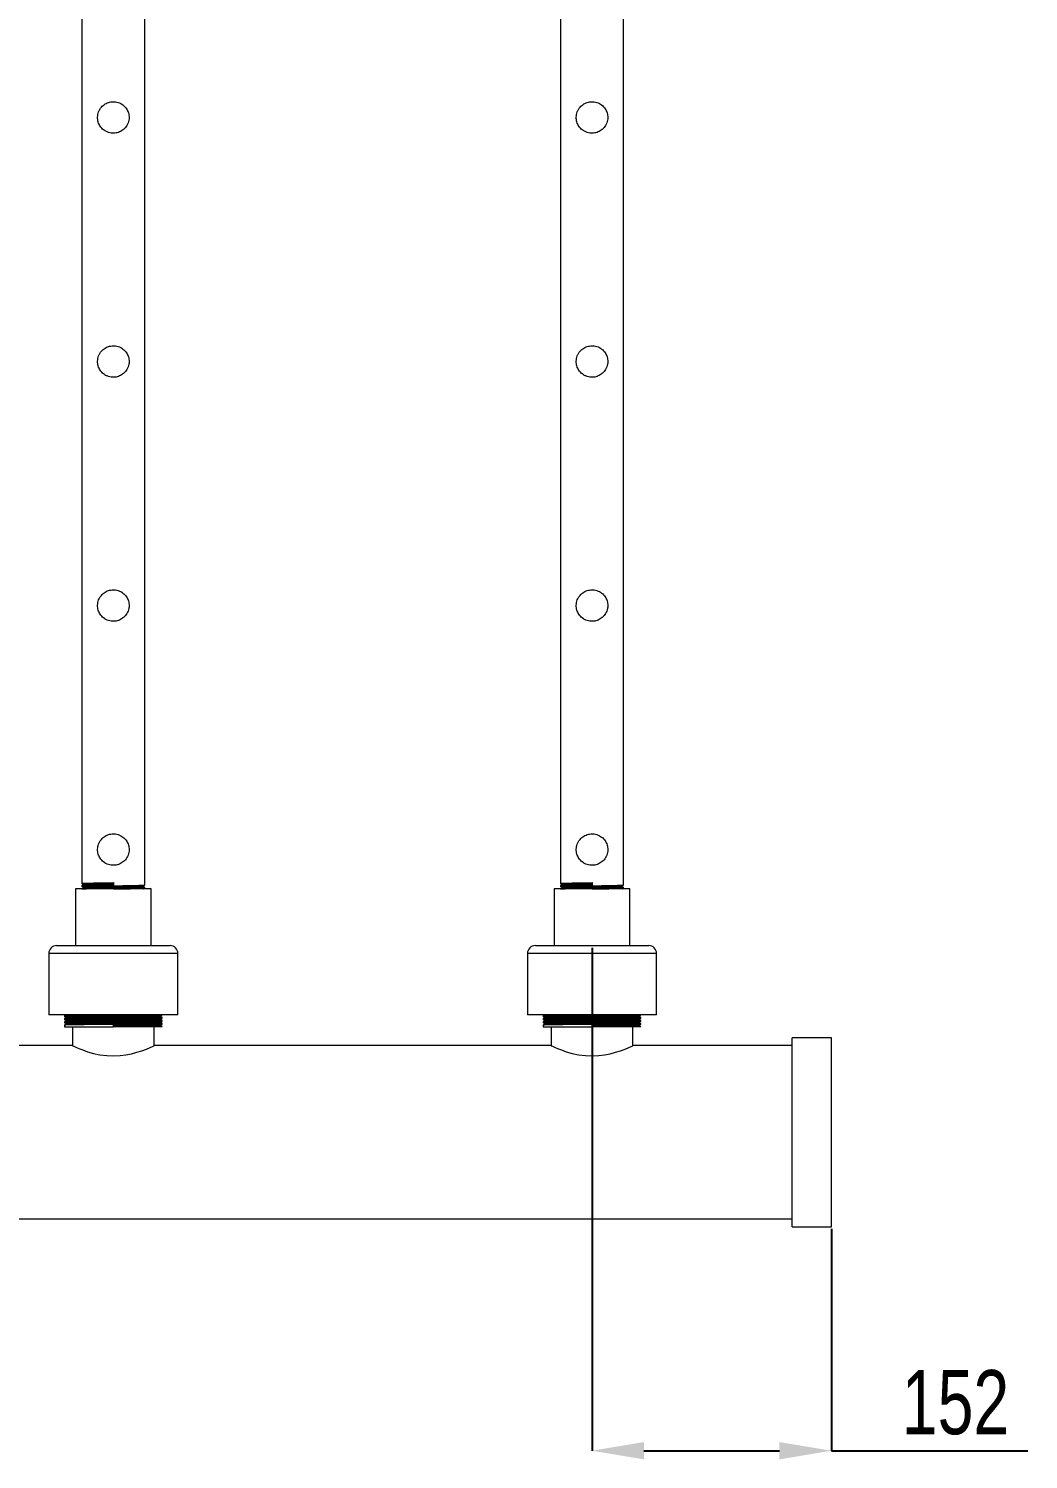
# Model space of a CAD drawing. Header units: millimetres. Extents: x 11948 to 22858, y 1146 to 11361.
# Drawn here: x 15488 to 16123, y 7072 to 7981 of the extents above; entities that cross this region are included whole.
import ezdxf

# ---------------------------------------------------------------- set-up
doc = ezdxf.new("R2010")
doc.units = ezdxf.units.MM
doc.linetypes.add('SLD-Solid', pattern=[0])
doc.styles.add('SLDTEXTSTYLE0', font='TXT', dxfattribs={"width": 0.75})
doc.dimstyles.new('SLDDIMSTYLE0', dxfattribs={"dimscale": 22, "dimtxt": 1.852083, "dimasz": 1.5, "dimexe": 0, "dimexo": 0.0625, "dimgap": 0.463021, "dimtad": 1, "dimdec": 0, "dimrnd": 1e-09, "dimzin": 12, "dimdsep": 46, "dimtxsty": 'SLDTEXTSTYLE0', "dimcen": 0.09, "dimadec": 0, "dimazin": 3, "dimtfac": 1, "dimtdec": 0, "dimtofl": 0, "dimtmove": 0, "dimatfit": 3, "dimfxl": 1, "dimfrac": 2, "dimtolj": 1, "dimtzin": 12, "dimarcsym": 0})

# ---------------------------------------------------------------- blocks, each defined once
blk = doc.blocks.new('*D2')
at = {"color": 0, "lineweight": -2, "transparency": 16777216}
for p, q in [((15846.15, 7397.39), (15846.15, 7077.97)), ((15998.15, 7218.89), (15998.15, 7077.97)), ((15879.15, 7077.97), (15965.15, 7077.97)), ((15998.15, 7077.97), (16122.82, 7077.97))]:
    blk.add_line(p, q, dxfattribs=at)
at = {"color": 0, "transparency": 16777216}
for points in [[(15879.15, 7083.47), (15879.15, 7072.47), (15846.15, 7077.97)], [(15965.15, 7083.47), (15965.15, 7072.47), (15998.15, 7077.97)]]:
    blk.add_solid(points, dxfattribs=at)
at = {"layer": 'Defpoints', "color": 0, "transparency": 16777216}
for p in [(15846.15, 7398.77), (15998.15, 7220.27), (15846.15, 7077.97)]:
    blk.add_point(p, dxfattribs=at)
at = {"color": 0, "transparency": 16777216, "insert": (16076.99, 7108.52), "char_height": 40.746, "attachment_point": 5, "style": 'SLDTEXTSTYLE0'}
blk.add_mtext('\\A1;152', dxfattribs=at)

msp = doc.modelspace()

# ---------------------------------------------------------------- linework, layer by layer
at = {"linetype": 'SLD-Solid', "lineweight": 0}
for p, q in [((15522.15, 10662.27), (15522.15, 7438.27)), ((15562.15, 7437.27), (15562.15, 10661.27)), ((15826.15, 10662.27), (15826.15, 7438.27)), ((15866.15, 7437.27), (15866.15, 10661.27)), ((15518.15, 7434.77), (15518.15, 7398.77)), ((15566.15, 7434.77), (15518.15, 7434.77)), ((15522.15, 7436.77), (15522.15, 7436.27)), ((15523.23, 7437.64), (15523.23, 7437.4)), ((15523.23, 7435.64), (15523.23, 7435.4)), ((15542.15, 7438.77), (15542.15, 7437.27)), ((15561.06, 7436.39), (15561.06, 7436.64)), ((15562.15, 7435.27), (15562.15, 7435.77)), ((15566.15, 7398.77), (15566.15, 7434.77)), ((15822.15, 7434.77), (15822.15, 7398.77)), ((15870.15, 7434.77), (15822.15, 7434.77)), ((15826.15, 7436.77), (15826.15, 7436.27)), ((15827.23, 7437.64), (15827.23, 7437.4)), ((15827.23, 7435.64), (15827.23, 7435.4)), ((15846.15, 7438.77), (15846.15, 7437.27)), ((15865.06, 7436.39), (15865.06, 7436.64)), ((15866.15, 7435.27), (15866.15, 7435.77)), ((15870.15, 7398.77), (15870.15, 7434.77)), ((15506.15, 7398.77), (15578.15, 7398.77)), ((15810.15, 7398.77), (15882.15, 7398.77)), ((15501.15, 7393.77), (15501.15, 7354.77)), ((15583.15, 7393.77), (15501.15, 7393.77)), ((15583.15, 7354.77), (15583.15, 7393.77)), ((15805.15, 7393.77), (15805.15, 7354.77)), ((15887.15, 7393.77), (15805.15, 7393.77)), ((15887.15, 7354.77), (15887.15, 7393.77)), ((15583.15, 7354.77), (15501.15, 7354.77)), ((15511.15, 7354.27), (15511.15, 7353.77)), ((15511.15, 7352.27), (15511.15, 7351.77)), ((15512.23, 7353.14), (15512.23, 7352.9)), ((15572.06, 7353.89), (15572.06, 7354.14)), ((15572.06, 7351.89), (15572.06, 7352.14)), ((15573.15, 7352.77), (15573.15, 7353.27)), ((15887.15, 7354.77), (15805.15, 7354.77)), ((15815.15, 7354.27), (15815.15, 7353.77)), ((15815.15, 7352.27), (15815.15, 7351.77)), ((15816.23, 7353.14), (15816.23, 7352.9)), ((15876.06, 7353.89), (15876.06, 7354.14)), ((15876.06, 7351.89), (15876.06, 7352.14)), ((15877.15, 7352.77), (15877.15, 7353.27)), ((15511.15, 7350.27), (15511.15, 7349.77)), ((15511.15, 7348.27), (15511.15, 7347.27)), ((15511.15, 7347.27), (15542.15, 7347.27)), ((15512.23, 7351.14), (15512.23, 7350.9)), ((15512.23, 7349.14), (15512.23, 7348.9)), ((15516.15, 7347.27), (15516.15, 7335.27)), ((15542.15, 7347.27), (15542.15, 7348.27)), ((15568.15, 7335.27), (15568.15, 7347.27)), ((15572.06, 7349.89), (15572.06, 7350.14)), ((15572.06, 7347.89), (15572.06, 7348.14)), ((15573.09, 7347.27), (15573.15, 7347.27)), ((15573.15, 7350.77), (15573.15, 7351.27)), ((15573.15, 7348.77), (15573.15, 7349.27)), ((15815.15, 7350.27), (15815.15, 7349.77)), ((15815.15, 7348.27), (15815.15, 7347.27)), ((15815.15, 7347.27), (15846.15, 7347.27)), ((15816.23, 7351.14), (15816.23, 7350.9)), ((15816.23, 7349.14), (15816.23, 7348.9)), ((15820.15, 7347.27), (15820.15, 7335.27)), ((15846.15, 7347.27), (15846.15, 7348.27)), ((15872.15, 7335.27), (15872.15, 7347.27)), ((15876.06, 7349.89), (15876.06, 7350.14)), ((15876.06, 7347.89), (15876.06, 7348.14)), ((15877.09, 7347.27), (15877.15, 7347.27)), ((15877.15, 7350.77), (15877.15, 7351.27)), ((15877.15, 7348.77), (15877.15, 7349.27)), ((15516.15, 7335.27), (15264.15, 7335.27)), ((15820.15, 7335.27), (15568.15, 7335.27)), ((15973.15, 7335.27), (15872.15, 7335.27)), ((15998.15, 7340.27), (15973.15, 7340.27)), ((15973.15, 7335.72), (15973.15, 7340.27)), ((15973.15, 7220.27), (15973.15, 7335.72)), ((15998.15, 7335.72), (15998.15, 7340.27)), ((15998.15, 7220.27), (15998.15, 7335.72)), ((14685.15, 7225.27), (15973.15, 7225.27)), ((15973.15, 7220.27), (15998.15, 7220.27))]:
    msp.add_line(p, q, dxfattribs=at)
at = {"linetype": 'SLD-Solid', "lineweight": 0, "flags": 128}
for points in [[(15573.14, 7353.27), (15572.6, 7353.59), (15572.06, 7353.9)], [(15573.14, 7351.27), (15572.6, 7351.59), (15572.06, 7351.9)], [(15877.14, 7351.27), (15876.6, 7351.59), (15876.06, 7351.9)], [(15511.15, 7349.76), (15511.69, 7349.45), (15512.23, 7349.14)], [(15573.14, 7347.27), (15572.6, 7347.59), (15572.06, 7347.9)], [(15815.15, 7349.76), (15815.69, 7349.45), (15816.23, 7349.14)], [(15877.14, 7349.27), (15876.6, 7349.59), (15876.06, 7349.9)], [(15516.23, 7335.23), (15516.31, 7335.19), (15517.05, 7334.85), (15518.39, 7334.24), (15520.27, 7333.44), (15522.72, 7332.48), (15525.82, 7331.41), (15529.47, 7330.36), (15533.54, 7329.49), (15538.08, 7328.9), (15542.19, 7328.73), (15546.45, 7328.92), (15550.14, 7329.39), (15553.72, 7330.1), (15557.15, 7331), (15560.28, 7332.01), (15563.15, 7333.09), (15565.49, 7334.06), (15567.09, 7334.78), (15568, 7335.2), (15568.15, 7335.27), (15568.15, 7335.27)], [(15820.23, 7335.23), (15820.31, 7335.19), (15821.05, 7334.85), (15822.39, 7334.24), (15824.27, 7333.44), (15826.72, 7332.48), (15829.82, 7331.41), (15833.47, 7330.36), (15837.54, 7329.49), (15842.08, 7328.9), (15846.19, 7328.73), (15850.45, 7328.92), (15854.14, 7329.39), (15857.72, 7330.1), (15861.15, 7331), (15864.28, 7332.01), (15867.15, 7333.09), (15869.49, 7334.06), (15871.09, 7334.78), (15872, 7335.2), (15872.15, 7335.27), (15872.15, 7335.27)]]:
    msp.add_lwpolyline(points, dxfattribs=at)
at = {"linetype": 'SLD-Solid', "lineweight": 0}
for centre, start, end in [((15506.15, 7393.77), 90, 180), ((15578.15, 7393.77), 0, 90), ((15810.15, 7393.77), 90, 180), ((15882.15, 7393.77), 0, 90)]:
    msp.add_arc(centre, 5, start, end, dxfattribs=at)
for points, knots in [([(15542.15, 7934.77), (15541.09, 7934.67), (15538.99, 7934.47), (15536.16, 7932.97), (15534.25, 7931.07), (15533.1, 7929.14), (15532.28, 7927), (15531.99, 7924.23), (15532.66, 7921.16), (15534.18, 7918.46), (15536.16, 7916.62), (15538.18, 7915.53), (15540.34, 7914.82), (15543.1, 7914.64), (15546.16, 7915.44), (15548.83, 7917.1), (15550.58, 7919.19), (15551.57, 7921.27), (15552.17, 7923.45), (15552.21, 7926.17), (15551.3, 7929.14), (15549.56, 7931.74), (15547.37, 7933.43), (15545.23, 7934.33), (15543.64, 7934.71), (15542.6, 7934.75), (15542.15, 7934.77)], [0, 0, 0, 0, 0.04935, 0.098584, 0.150819, 0.179059, 0.207276, 0.260066, 0.306585, 0.354235, 0.407925, 0.436112, 0.46428, 0.515721, 0.563207, 0.612084, 0.665773, 0.694012, 0.722225, 0.772995, 0.818984, 0.868098, 0.92317, 0.950973, 0.978757, 1, 1, 1, 1]), ([(15846.15, 7934.77), (15845.09, 7934.67), (15842.99, 7934.47), (15840.16, 7932.97), (15838.25, 7931.07), (15837.1, 7929.14), (15836.28, 7927), (15835.99, 7924.23), (15836.66, 7921.16), (15838.18, 7918.46), (15840.16, 7916.62), (15842.18, 7915.53), (15844.34, 7914.82), (15847.1, 7914.64), (15850.16, 7915.44), (15852.83, 7917.1), (15854.58, 7919.19), (15855.57, 7921.27), (15856.17, 7923.45), (15856.21, 7926.17), (15855.3, 7929.14), (15853.56, 7931.74), (15851.37, 7933.43), (15849.23, 7934.33), (15847.64, 7934.71), (15846.6, 7934.75), (15846.15, 7934.77)], [0, 0, 0, 0, 0.04935, 0.098584, 0.15082, 0.179059, 0.207277, 0.260066, 0.306585, 0.354235, 0.407925, 0.436112, 0.464281, 0.515721, 0.563207, 0.612084, 0.665774, 0.694012, 0.722225, 0.772995, 0.818984, 0.868098, 0.923172, 0.950973, 0.978759, 1, 1, 1, 1]), ([(15542.15, 7779.77), (15541.09, 7779.67), (15538.99, 7779.47), (15536.16, 7777.97), (15534.25, 7776.07), (15533.1, 7774.14), (15532.28, 7772), (15531.99, 7769.23), (15532.66, 7766.16), (15534.18, 7763.46), (15536.16, 7761.62), (15538.18, 7760.53), (15540.34, 7759.82), (15543.1, 7759.64), (15546.16, 7760.44), (15548.83, 7762.1), (15550.58, 7764.19), (15551.57, 7766.27), (15552.17, 7768.45), (15552.21, 7771.17), (15551.3, 7774.14), (15549.56, 7776.74), (15547.37, 7778.43), (15545.23, 7779.33), (15543.64, 7779.71), (15542.6, 7779.75), (15542.15, 7779.77)], [0, 0, 0, 0, 0.04935, 0.098584, 0.15082, 0.179058, 0.207276, 0.260065, 0.306584, 0.354234, 0.407925, 0.436112, 0.46428, 0.51572, 0.563206, 0.612083, 0.665774, 0.694013, 0.722225, 0.772996, 0.818985, 0.868099, 0.92317, 0.950972, 0.978757, 1, 1, 1, 1]), ([(15846.15, 7779.77), (15845.09, 7779.67), (15842.99, 7779.47), (15840.16, 7777.97), (15838.25, 7776.07), (15837.1, 7774.14), (15836.28, 7772), (15835.99, 7769.23), (15836.66, 7766.16), (15838.18, 7763.46), (15840.16, 7761.62), (15842.18, 7760.53), (15844.34, 7759.82), (15847.1, 7759.64), (15850.16, 7760.44), (15852.83, 7762.1), (15854.58, 7764.19), (15855.57, 7766.27), (15856.17, 7768.45), (15856.21, 7771.17), (15855.3, 7774.14), (15853.56, 7776.74), (15851.37, 7778.43), (15849.23, 7779.33), (15847.64, 7779.71), (15846.6, 7779.75), (15846.15, 7779.77)], [0, 0, 0, 0, 0.04935, 0.098585, 0.15082, 0.179058, 0.207276, 0.260065, 0.306584, 0.354234, 0.407926, 0.436112, 0.46428, 0.515721, 0.563207, 0.612084, 0.665775, 0.694013, 0.722225, 0.772996, 0.818985, 0.868099, 0.923171, 0.950972, 0.978759, 1, 1, 1, 1]), ([(15542.15, 7624.77), (15541.09, 7624.67), (15538.99, 7624.47), (15536.16, 7622.97), (15534.25, 7621.07), (15533.1, 7619.14), (15532.28, 7617), (15531.99, 7614.23), (15532.66, 7611.16), (15534.18, 7608.46), (15536.16, 7606.62), (15538.18, 7605.53), (15540.34, 7604.82), (15543.1, 7604.64), (15546.16, 7605.44), (15548.83, 7607.1), (15550.58, 7609.19), (15551.57, 7611.27), (15552.17, 7613.45), (15552.21, 7616.17), (15551.3, 7619.14), (15549.56, 7621.74), (15547.37, 7623.43), (15545.23, 7624.33), (15543.64, 7624.71), (15542.6, 7624.75), (15542.15, 7624.77)], [0, 0, 0, 0, 0.04935, 0.098584, 0.15082, 0.179058, 0.207275, 0.260064, 0.306585, 0.354235, 0.407925, 0.436112, 0.46428, 0.51572, 0.563207, 0.612084, 0.665773, 0.694013, 0.722226, 0.772995, 0.818984, 0.868099, 0.92317, 0.950973, 0.978757, 1, 1, 1, 1]), ([(15846.15, 7624.77), (15845.09, 7624.67), (15842.99, 7624.47), (15840.16, 7622.97), (15838.25, 7621.07), (15837.1, 7619.14), (15836.28, 7617), (15835.99, 7614.23), (15836.66, 7611.16), (15838.18, 7608.46), (15840.16, 7606.62), (15842.18, 7605.53), (15844.34, 7604.82), (15847.1, 7604.64), (15850.16, 7605.44), (15852.83, 7607.1), (15854.58, 7609.19), (15855.57, 7611.27), (15856.17, 7613.45), (15856.21, 7616.17), (15855.3, 7619.14), (15853.56, 7621.74), (15851.37, 7623.43), (15849.23, 7624.33), (15847.64, 7624.71), (15846.6, 7624.75), (15846.15, 7624.77)], [0, 0, 0, 0, 0.04935, 0.098584, 0.15082, 0.179058, 0.207276, 0.260065, 0.306586, 0.354236, 0.407926, 0.436112, 0.46428, 0.515721, 0.563207, 0.612084, 0.665774, 0.694014, 0.722226, 0.772995, 0.818984, 0.868099, 0.923172, 0.950973, 0.978759, 1, 1, 1, 1]), ([(15542.15, 7469.77), (15541.09, 7469.67), (15538.99, 7469.47), (15536.16, 7467.97), (15534.25, 7466.07), (15533.1, 7464.14), (15532.28, 7462), (15531.99, 7459.23), (15532.66, 7456.16), (15534.18, 7453.46), (15536.16, 7451.62), (15538.18, 7450.53), (15540.34, 7449.82), (15543.1, 7449.64), (15546.16, 7450.44), (15548.83, 7452.1), (15550.58, 7454.19), (15551.57, 7456.27), (15552.17, 7458.45), (15552.21, 7461.17), (15551.3, 7464.14), (15549.56, 7466.74), (15547.37, 7468.43), (15545.23, 7469.33), (15543.64, 7469.71), (15542.6, 7469.75), (15542.15, 7469.77)], [0, 0, 0, 0, 0.04935, 0.098584, 0.15082, 0.179058, 0.207275, 0.260066, 0.306585, 0.354235, 0.407925, 0.436111, 0.46428, 0.515721, 0.563207, 0.612084, 0.665773, 0.694012, 0.722226, 0.772995, 0.818984, 0.868099, 0.92317, 0.950973, 0.978757, 1, 1, 1, 1]), ([(15846.15, 7469.77), (15845.09, 7469.67), (15842.99, 7469.47), (15840.16, 7467.97), (15838.25, 7466.07), (15837.1, 7464.14), (15836.28, 7462), (15835.99, 7459.23), (15836.66, 7456.16), (15838.18, 7453.46), (15840.16, 7451.62), (15842.18, 7450.53), (15844.34, 7449.82), (15847.1, 7449.64), (15850.16, 7450.44), (15852.83, 7452.1), (15854.58, 7454.19), (15855.57, 7456.27), (15856.17, 7458.45), (15856.21, 7461.17), (15855.3, 7464.14), (15853.56, 7466.74), (15851.37, 7468.43), (15849.23, 7469.33), (15847.64, 7469.71), (15846.6, 7469.75), (15846.15, 7469.77)], [0, 0, 0, 0, 0.04935, 0.098584, 0.15082, 0.179058, 0.207275, 0.260066, 0.306585, 0.354236, 0.407926, 0.436112, 0.464281, 0.515721, 0.563207, 0.612084, 0.665774, 0.694012, 0.722226, 0.772995, 0.818984, 0.8681, 0.923172, 0.950973, 0.978759, 1, 1, 1, 1]), ([(15522.19, 7436.78), (15522.19, 7436.78), (15522.11, 7436.8), (15522.66, 7436.85), (15523.86, 7436.9), (15525.79, 7436.96), (15528.3, 7437.03), (15531.3, 7437.08), (15534.69, 7437.15), (15538.35, 7437.21), (15540.89, 7437.25), (15542.15, 7437.27)], [0, 0, 0, 0, 0.015788, 0.139098, 0.261002, 0.384662, 0.508404, 0.630356, 0.753542, 0.877502, 1, 1, 1, 1]), ([(15522.15, 7438.26), (15522.33, 7438.15), (15522.69, 7437.95), (15523.05, 7437.74), (15523.23, 7437.64)], [0, 0, 0, 0, 0.503873, 1, 1, 1, 1]), ([(15523.24, 7437.4), (15523.06, 7437.3), (15522.7, 7437.09), (15522.33, 7436.88), (15522.15, 7436.78)], [0, 0, 0, 0, 0.500065, 1, 1, 1, 1]), ([(15522.15, 7436.26), (15522.33, 7436.15), (15522.69, 7435.95), (15523.05, 7435.74), (15523.23, 7435.64)], [0, 0, 0, 0, 0.503873, 1, 1, 1, 1]), ([(15523.24, 7435.4), (15523.06, 7435.3), (15522.7, 7435.09), (15522.33, 7434.88), (15522.15, 7434.78)], [0, 0, 0, 0, 0.500041, 1, 1, 1, 1]), ([(15522.22, 7438.27), (15522.2, 7438.27), (15522.1, 7438.3), (15522.65, 7438.35), (15523.86, 7438.4), (15525.79, 7438.46), (15528.3, 7438.53), (15531.3, 7438.58), (15534.69, 7438.65), (15538.35, 7438.71), (15540.89, 7438.75), (15542.15, 7438.77)], [0, 0, 0, 0, 0.033436, 0.154535, 0.274254, 0.395696, 0.517219, 0.636984, 0.757962, 0.879698, 1, 1, 1, 1]), ([(15522.23, 7436.27), (15522.21, 7436.27), (15522.13, 7436.3), (15522.74, 7436.35), (15524.03, 7436.41), (15526.01, 7436.47), (15528.57, 7436.53), (15531.62, 7436.59), (15535.04, 7436.65), (15538.72, 7436.71), (15542.52, 7436.77), (15546.31, 7436.83), (15549.96, 7436.89), (15553.31, 7436.95), (15556.27, 7437.01), (15558.72, 7437.08), (15560.59, 7437.14), (15561.73, 7437.19), (15562.22, 7437.24), (15562.11, 7437.26), (15562.09, 7437.27)], [0, 0, 0, 0, 0.022752, 0.083212, 0.143112, 0.203885, 0.26459, 0.324439, 0.385013, 0.445859, 0.505897, 0.566167, 0.627047, 0.687437, 0.747379, 0.808186, 0.868844, 0.928684, 0.989312, 1, 1, 1, 1]), ([(15522.22, 7434.78), (15522.21, 7434.78), (15522.15, 7434.81), (15522.74, 7434.85), (15524.02, 7434.91), (15526.02, 7434.97), (15528.57, 7435.03), (15531.62, 7435.09), (15535.04, 7435.15), (15538.72, 7435.21), (15542.52, 7435.27), (15546.31, 7435.33), (15549.96, 7435.39), (15553.31, 7435.45), (15556.27, 7435.51), (15558.72, 7435.58), (15560.59, 7435.64), (15561.73, 7435.69), (15562.22, 7435.74), (15562.11, 7435.76), (15562.09, 7435.77)], [0, 0, 0, 0, 0.013894, 0.074901, 0.135344, 0.196669, 0.257924, 0.318315, 0.379439, 0.440836, 0.501418, 0.562235, 0.623666, 0.684604, 0.745089, 0.806448, 0.867655, 0.928037, 0.989215, 1, 1, 1, 1]), ([(15523.27, 7437.4), (15523.27, 7437.4), (15523.2, 7437.43), (15523.71, 7437.47), (15524.85, 7437.53), (15526.68, 7437.59), (15529.05, 7437.65), (15531.88, 7437.71), (15535.09, 7437.77), (15538.56, 7437.83), (15540.95, 7437.87), (15542.15, 7437.89)], [0, 0, 0, 0, 0.0146607, 0.1381125, 0.260147, 0.3839561, 0.5078409, 0.6299318, 0.7532612, 0.8773622, 1, 1, 1, 1]), ([(15523.3, 7437.64), (15523.28, 7437.65), (15523.18, 7437.67), (15523.7, 7437.72), (15524.85, 7437.78), (15526.68, 7437.84), (15529.05, 7437.9), (15531.88, 7437.96), (15535.09, 7438.02), (15538.56, 7438.08), (15540.95, 7438.12), (15542.15, 7438.14)], [0, 0, 0, 0, 0.033475, 0.154569, 0.274274, 0.395719, 0.517238, 0.636998, 0.757972, 0.879704, 1, 1, 1, 1]), ([(15523.31, 7435.64), (15523.29, 7435.65), (15523.21, 7435.68), (15523.79, 7435.73), (15525.01, 7435.78), (15526.89, 7435.85), (15529.31, 7435.91), (15532.19, 7435.97), (15535.42, 7436.03), (15538.91, 7436.09), (15542.5, 7436.15), (15546.09, 7436.21), (15549.53, 7436.27), (15552.71, 7436.33), (15555.5, 7436.39), (15557.82, 7436.45), (15559.59, 7436.51), (15560.65, 7436.57), (15561.13, 7436.61), (15561.05, 7436.63), (15561.05, 7436.63)], [0, 0, 0, 0, 0.022991, 0.084033, 0.144504, 0.205866, 0.267154, 0.327579, 0.388734, 0.450164, 0.51078, 0.571629, 0.633094, 0.694067, 0.754585, 0.815975, 0.877219, 0.937633, 0.998846, 1, 1, 1, 1]), ([(15523.3, 7435.4), (15523.29, 7435.41), (15523.23, 7435.43), (15523.8, 7435.48), (15525, 7435.53), (15526.89, 7435.6), (15529.31, 7435.66), (15532.19, 7435.72), (15535.42, 7435.78), (15538.91, 7435.84), (15542.5, 7435.9), (15546.09, 7435.96), (15549.53, 7436.02), (15552.71, 7436.08), (15555.5, 7436.14), (15557.82, 7436.2), (15559.59, 7436.26), (15560.67, 7436.32), (15561.14, 7436.36), (15561.03, 7436.39), (15561.01, 7436.39)], [0, 0, 0, 0, 0.013362, 0.074402, 0.134871, 0.196232, 0.257518, 0.317941, 0.379095, 0.440523, 0.501137, 0.561984, 0.623448, 0.684419, 0.744936, 0.806324, 0.867566, 0.927978, 0.989189, 1, 1, 1, 1]), ([(15542.16, 7434.77), (15542.4, 7434.77), (15543.9, 7434.79), (15546.68, 7434.84), (15550.3, 7434.9), (15553.62, 7434.96), (15556.54, 7435.02), (15558.93, 7435.08), (15560.74, 7435.14), (15561.8, 7435.2), (15562.25, 7435.24), (15562.13, 7435.27), (15562.12, 7435.27)], [0, 0, 0, 0, 0.023329, 0.144118, 0.265912, 0.386515, 0.506597, 0.628315, 0.749518, 0.869242, 0.990671, 1, 1, 1, 1]), ([(15561.06, 7436.63), (15561.24, 7436.74), (15561.6, 7436.95), (15561.96, 7437.15), (15562.14, 7437.26)], [0, 0, 0, 0, 0.499976, 1, 1, 1, 1]), ([(15562.14, 7435.78), (15561.96, 7435.88), (15561.6, 7436.09), (15561.24, 7436.29), (15561.06, 7436.4)], [0, 0, 0, 0, 0.503896, 1, 1, 1, 1]), ([(15561.29, 7434.77), (15561.39, 7434.83), (15561.67, 7434.99), (15561.96, 7435.15), (15562.14, 7435.26)], [0, 0, 0, 0, 0.362862, 1, 1, 1, 1]), ([(15826.19, 7436.78), (15826.19, 7436.78), (15826.11, 7436.8), (15826.66, 7436.85), (15827.86, 7436.9), (15829.79, 7436.96), (15832.3, 7437.03), (15835.3, 7437.08), (15838.69, 7437.15), (15842.35, 7437.21), (15844.89, 7437.25), (15846.15, 7437.27)], [0, 0, 0, 0, 0.0157878, 0.139098, 0.2610021, 0.3846616, 0.5084012, 0.6303559, 0.7535425, 0.877502, 1, 1, 1, 1]), ([(15826.15, 7438.26), (15826.33, 7438.15), (15826.69, 7437.95), (15827.05, 7437.74), (15827.23, 7437.64)], [0, 0, 0, 0, 0.503873, 1, 1, 1, 1]), ([(15827.24, 7437.4), (15827.06, 7437.3), (15826.7, 7437.09), (15826.33, 7436.88), (15826.15, 7436.78)], [0, 0, 0, 0, 0.500024, 1, 1, 1, 1]), ([(15826.15, 7436.26), (15826.33, 7436.15), (15826.69, 7435.95), (15827.05, 7435.74), (15827.23, 7435.64)], [0, 0, 0, 0, 0.503873, 1, 1, 1, 1]), ([(15827.24, 7435.4), (15827.06, 7435.3), (15826.7, 7435.09), (15826.33, 7434.88), (15826.15, 7434.78)], [0, 0, 0, 0, 0.5, 1, 1, 1, 1]), ([(15826.22, 7438.27), (15826.2, 7438.27), (15826.1, 7438.3), (15826.65, 7438.35), (15827.86, 7438.4), (15829.79, 7438.46), (15832.3, 7438.53), (15835.3, 7438.58), (15838.69, 7438.65), (15842.35, 7438.71), (15844.89, 7438.75), (15846.15, 7438.77)], [0, 0, 0, 0, 0.033436, 0.154535, 0.274254, 0.395696, 0.517216, 0.636984, 0.757962, 0.879699, 1, 1, 1, 1]), ([(15826.23, 7436.27), (15826.21, 7436.27), (15826.13, 7436.3), (15826.74, 7436.35), (15828.03, 7436.41), (15830.01, 7436.47), (15832.57, 7436.53), (15835.62, 7436.59), (15839.04, 7436.65), (15842.72, 7436.71), (15846.52, 7436.77), (15850.31, 7436.83), (15853.96, 7436.89), (15857.31, 7436.95), (15860.27, 7437.01), (15862.72, 7437.08), (15864.59, 7437.14), (15865.73, 7437.19), (15866.22, 7437.24), (15866.11, 7437.26), (15866.09, 7437.27)], [0, 0, 0, 0, 0.022752, 0.083211, 0.143111, 0.203885, 0.26459, 0.324439, 0.385013, 0.445857, 0.505897, 0.566167, 0.627047, 0.687437, 0.747379, 0.808186, 0.868844, 0.928684, 0.989312, 1, 1, 1, 1]), ([(15826.22, 7434.78), (15826.21, 7434.78), (15826.15, 7434.81), (15826.74, 7434.85), (15828.02, 7434.91), (15830.02, 7434.97), (15832.57, 7435.03), (15835.62, 7435.09), (15839.04, 7435.15), (15842.72, 7435.21), (15846.52, 7435.27), (15850.31, 7435.33), (15853.96, 7435.39), (15857.31, 7435.45), (15860.27, 7435.51), (15862.72, 7435.58), (15864.59, 7435.64), (15865.73, 7435.69), (15866.22, 7435.74), (15866.11, 7435.76), (15866.09, 7435.77)], [0, 0, 0, 0, 0.013894, 0.074901, 0.135344, 0.196669, 0.257924, 0.318315, 0.379439, 0.440834, 0.501418, 0.562235, 0.623667, 0.684604, 0.745089, 0.806448, 0.867655, 0.928037, 0.989215, 1, 1, 1, 1]), ([(15827.27, 7437.4), (15827.27, 7437.4), (15827.2, 7437.43), (15827.71, 7437.47), (15828.85, 7437.53), (15830.68, 7437.59), (15833.05, 7437.65), (15835.88, 7437.71), (15839.09, 7437.77), (15842.56, 7437.83), (15844.95, 7437.87), (15846.15, 7437.89)], [0, 0, 0, 0, 0.014661, 0.138112, 0.260147, 0.383954, 0.507838, 0.629932, 0.753261, 0.877362, 1, 1, 1, 1]), ([(15827.3, 7437.64), (15827.28, 7437.65), (15827.18, 7437.67), (15827.7, 7437.72), (15828.85, 7437.78), (15830.68, 7437.84), (15833.05, 7437.9), (15835.88, 7437.96), (15839.09, 7438.02), (15842.56, 7438.08), (15844.95, 7438.12), (15846.15, 7438.14)], [0, 0, 0, 0, 0.033475, 0.154569, 0.274273, 0.395716, 0.517235, 0.636998, 0.757973, 0.879704, 1, 1, 1, 1]), ([(15827.31, 7435.64), (15827.29, 7435.65), (15827.21, 7435.68), (15827.79, 7435.73), (15829.01, 7435.78), (15830.89, 7435.85), (15833.31, 7435.91), (15836.19, 7435.97), (15839.42, 7436.03), (15842.91, 7436.09), (15846.5, 7436.15), (15850.09, 7436.21), (15853.53, 7436.27), (15856.71, 7436.33), (15859.5, 7436.39), (15861.82, 7436.45), (15863.59, 7436.51), (15864.65, 7436.57), (15865.13, 7436.61), (15865.05, 7436.63), (15865.05, 7436.63)], [0, 0, 0, 0, 0.022991, 0.084033, 0.144504, 0.205865, 0.267154, 0.327578, 0.388735, 0.450165, 0.510781, 0.571629, 0.633095, 0.694068, 0.754585, 0.815976, 0.87722, 0.937633, 0.998846, 1, 1, 1, 1]), ([(15827.3, 7435.4), (15827.29, 7435.41), (15827.23, 7435.43), (15827.8, 7435.48), (15829, 7435.53), (15830.89, 7435.6), (15833.31, 7435.66), (15836.19, 7435.72), (15839.42, 7435.78), (15842.91, 7435.84), (15846.5, 7435.9), (15850.09, 7435.96), (15853.53, 7436.02), (15856.71, 7436.08), (15859.5, 7436.14), (15861.82, 7436.2), (15863.59, 7436.26), (15864.67, 7436.32), (15865.13, 7436.36), (15865.03, 7436.39), (15865.01, 7436.39)], [0, 0, 0, 0, 0.0133615, 0.0744017, 0.1348713, 0.1962311, 0.2575182, 0.3179399, 0.3790953, 0.4405241, 0.5011378, 0.561985, 0.6234487, 0.68442, 0.744935, 0.8063246, 0.8675668, 0.9279785, 0.9891894, 1, 1, 1, 1]), ([(15846.16, 7434.77), (15846.4, 7434.77), (15847.9, 7434.79), (15850.68, 7434.84), (15854.3, 7434.9), (15857.62, 7434.96), (15860.54, 7435.02), (15862.93, 7435.08), (15864.74, 7435.14), (15865.8, 7435.2), (15866.25, 7435.24), (15866.13, 7435.27), (15866.12, 7435.27)], [0, 0, 0, 0, 0.023329, 0.144118, 0.265912, 0.386512, 0.506597, 0.628315, 0.749518, 0.869242, 0.990671, 1, 1, 1, 1]), ([(15865.06, 7436.63), (15865.24, 7436.74), (15865.6, 7436.95), (15865.96, 7437.15), (15866.14, 7437.26)], [0, 0, 0, 0, 0.499976, 1, 1, 1, 1]), ([(15866.14, 7435.78), (15865.96, 7435.88), (15865.6, 7436.09), (15865.24, 7436.29), (15865.06, 7436.4)], [0, 0, 0, 0, 0.503896, 1, 1, 1, 1]), ([(15865.29, 7434.77), (15865.39, 7434.83), (15865.67, 7434.99), (15865.96, 7435.15), (15866.14, 7435.26)], [0, 0, 0, 0, 0.362862, 1, 1, 1, 1]), ([(15573.09, 7354.76), (15572.98, 7354.74), (15572.75, 7354.7), (15570.95, 7354.64), (15568.1, 7354.58), (15564.21, 7354.52), (15559.48, 7354.46), (15554.09, 7354.39), (15548.23, 7354.33), (15542.15, 7354.27), (15536.06, 7354.21), (15530.2, 7354.14), (15524.81, 7354.08), (15520.08, 7354.02), (15516.21, 7353.95), (15513.3, 7353.89), (15511.63, 7353.83), (15510.95, 7353.79), (15511.18, 7353.76), (15511.2, 7353.76)], [0, 0, 0, 0, 0.056986, 0.118904, 0.18157, 0.244482, 0.306505, 0.368978, 0.431939, 0.494173, 0.556406, 0.619367, 0.681841, 0.743863, 0.806775, 0.869441, 0.93136, 0.994172, 1, 1, 1, 1]), ([(15573.09, 7352.76), (15572.98, 7352.74), (15572.75, 7352.7), (15570.95, 7352.64), (15568.1, 7352.58), (15564.21, 7352.52), (15559.48, 7352.46), (15554.09, 7352.39), (15548.23, 7352.33), (15542.15, 7352.27), (15536.06, 7352.21), (15530.2, 7352.14), (15524.81, 7352.08), (15520.08, 7352.02), (15516.21, 7351.95), (15513.3, 7351.89), (15511.63, 7351.83), (15510.95, 7351.79), (15511.18, 7351.76), (15511.2, 7351.76)], [0, 0, 0, 0, 0.056986, 0.118904, 0.18157, 0.244482, 0.306505, 0.368978, 0.431939, 0.494173, 0.556406, 0.619367, 0.681841, 0.743863, 0.806775, 0.869441, 0.93136, 0.994172, 1, 1, 1, 1]), ([(15512.01, 7354.77), (15511.9, 7354.71), (15511.62, 7354.54), (15511.33, 7354.38), (15511.15, 7354.27)], [0, 0, 0, 0, 0.367222, 1, 1, 1, 1]), ([(15542.15, 7354.77), (15540.13, 7354.75), (15536.06, 7354.71), (15530.2, 7354.64), (15524.81, 7354.58), (15520.09, 7354.52), (15516.2, 7354.45), (15513.34, 7354.39), (15511.49, 7354.33), (15511.26, 7354.29), (15511.15, 7354.27)], [0, 0, 0, 0, 0.1244661, 0.2503876, 0.3753368, 0.49938, 0.6252045, 0.7505372, 0.8743741, 1, 1, 1, 1]), ([(15511.15, 7353.76), (15511.33, 7353.66), (15511.69, 7353.45), (15512.05, 7353.24), (15512.23, 7353.14)], [0, 0, 0, 0, 0.502507, 1, 1, 1, 1]), ([(15573.09, 7353.27), (15573.11, 7353.27), (15573.35, 7353.25), (15572.67, 7353.2), (15570.99, 7353.14), (15568.09, 7353.08), (15564.21, 7353.02), (15559.48, 7352.96), (15554.09, 7352.89), (15548.23, 7352.83), (15542.15, 7352.77), (15536.06, 7352.71), (15530.2, 7352.64), (15524.81, 7352.58), (15520.09, 7352.52), (15516.2, 7352.45), (15513.34, 7352.39), (15511.49, 7352.33), (15511.26, 7352.29), (15511.15, 7352.27)], [0, 0, 0, 0, 0.005794, 0.068243, 0.129802, 0.192105, 0.254653, 0.316316, 0.378428, 0.441023, 0.502897, 0.56477, 0.627366, 0.689478, 0.75114, 0.813688, 0.875991, 0.937551, 1, 1, 1, 1]), ([(15512.23, 7352.9), (15512.05, 7352.79), (15511.69, 7352.59), (15511.33, 7352.38), (15511.15, 7352.27)], [0, 0, 0, 0, 0.499935, 1, 1, 1, 1]), ([(15511.15, 7351.76), (15511.33, 7351.66), (15511.69, 7351.45), (15512.05, 7351.24), (15512.23, 7351.14)], [0, 0, 0, 0, 0.502507, 1, 1, 1, 1]), ([(15572.01, 7354.14), (15571.9, 7354.12), (15571.68, 7354.08), (15569.95, 7354.02), (15567.19, 7353.95), (15563.44, 7353.89), (15558.88, 7353.83), (15553.67, 7353.77), (15548.02, 7353.7), (15542.15, 7353.64), (15536.27, 7353.58), (15530.62, 7353.52), (15525.42, 7353.45), (15520.86, 7353.39), (15517.1, 7353.33), (15514.34, 7353.27), (15512.56, 7353.21), (15512.34, 7353.16), (15512.23, 7353.14)], [0, 0, 0, 0, 0.0572193, 0.1195065, 0.1825478, 0.2458337, 0.3082266, 0.3710749, 0.4344097, 0.4970157, 0.5596204, 0.6229564, 0.6858036, 0.7481965, 0.8114832, 0.8745245, 0.9368117, 1, 1, 1, 1]), ([(15572.01, 7352.14), (15571.9, 7352.12), (15571.68, 7352.08), (15569.95, 7352.02), (15567.19, 7351.95), (15563.44, 7351.89), (15558.88, 7351.83), (15553.67, 7351.77), (15548.02, 7351.7), (15542.15, 7351.64), (15536.27, 7351.58), (15530.62, 7351.52), (15525.42, 7351.45), (15520.86, 7351.39), (15517.1, 7351.33), (15514.34, 7351.27), (15512.56, 7351.21), (15512.34, 7351.16), (15512.23, 7351.14)], [0, 0, 0, 0, 0.0572193, 0.1195065, 0.1825478, 0.2458337, 0.3082266, 0.3710749, 0.4344097, 0.4970157, 0.5596204, 0.6229565, 0.6858036, 0.7481965, 0.8114832, 0.8745245, 0.9368117, 1, 1, 1, 1]), ([(15572.06, 7353.89), (15571.95, 7353.87), (15571.73, 7353.83), (15569.95, 7353.77), (15567.19, 7353.7), (15563.44, 7353.64), (15558.88, 7353.58), (15553.67, 7353.52), (15548.02, 7353.45), (15542.15, 7353.39), (15536.27, 7353.33), (15530.62, 7353.27), (15525.42, 7353.2), (15520.86, 7353.14), (15517.1, 7353.08), (15514.35, 7353.02), (15512.61, 7352.96), (15512.39, 7352.92), (15512.28, 7352.9)], [0, 0, 0, 0, 0.0631883, 0.1254755, 0.1885168, 0.2518027, 0.3141955, 0.3770439, 0.4403787, 0.5029847, 0.5655894, 0.6289254, 0.6917726, 0.7541655, 0.8174522, 0.8804935, 0.9427807, 1, 1, 1, 1]), ([(15572.06, 7351.89), (15571.95, 7351.87), (15571.73, 7351.83), (15569.95, 7351.77), (15567.19, 7351.7), (15563.44, 7351.64), (15558.88, 7351.58), (15553.67, 7351.52), (15548.02, 7351.45), (15542.15, 7351.39), (15536.27, 7351.33), (15530.62, 7351.27), (15525.42, 7351.2), (15520.86, 7351.14), (15517.1, 7351.08), (15514.35, 7351.02), (15512.61, 7350.96), (15512.39, 7350.92), (15512.28, 7350.9)], [0, 0, 0, 0, 0.063188, 0.125475, 0.188517, 0.251803, 0.314196, 0.377044, 0.440379, 0.502985, 0.565589, 0.628925, 0.691773, 0.754165, 0.817452, 0.880494, 0.942781, 1, 1, 1, 1]), ([(15572.06, 7354.14), (15572.24, 7354.24), (15572.6, 7354.45), (15572.96, 7354.66), (15573.14, 7354.76)], [0, 0, 0, 0, 0.500017, 1, 1, 1, 1]), ([(15572.06, 7352.14), (15572.24, 7352.24), (15572.6, 7352.45), (15572.96, 7352.66), (15573.14, 7352.76)], [0, 0, 0, 0, 0.500017, 1, 1, 1, 1]), ([(15877.09, 7354.76), (15876.98, 7354.74), (15876.75, 7354.7), (15874.95, 7354.64), (15872.1, 7354.58), (15868.21, 7354.52), (15863.48, 7354.46), (15858.09, 7354.39), (15852.23, 7354.33), (15846.15, 7354.27), (15840.06, 7354.21), (15834.2, 7354.14), (15828.81, 7354.08), (15824.08, 7354.02), (15820.21, 7353.95), (15817.3, 7353.89), (15815.62, 7353.83), (15814.95, 7353.79), (15815.18, 7353.76), (15815.2, 7353.76)], [0, 0, 0, 0, 0.056986, 0.118904, 0.18157, 0.244483, 0.306504, 0.368979, 0.431938, 0.494173, 0.556407, 0.619366, 0.681841, 0.743863, 0.806775, 0.869441, 0.93136, 0.994173, 1, 1, 1, 1]), ([(15877.09, 7352.76), (15876.98, 7352.74), (15876.75, 7352.7), (15874.95, 7352.64), (15872.1, 7352.58), (15868.21, 7352.52), (15863.48, 7352.46), (15858.09, 7352.39), (15852.23, 7352.33), (15846.15, 7352.27), (15840.06, 7352.21), (15834.2, 7352.14), (15828.81, 7352.08), (15824.08, 7352.02), (15820.21, 7351.95), (15817.3, 7351.89), (15815.62, 7351.83), (15814.95, 7351.79), (15815.18, 7351.76), (15815.2, 7351.76)], [0, 0, 0, 0, 0.056986, 0.118904, 0.18157, 0.244483, 0.306504, 0.368979, 0.431938, 0.494173, 0.556407, 0.619366, 0.681841, 0.743863, 0.806775, 0.869441, 0.93136, 0.994173, 1, 1, 1, 1]), ([(15816.01, 7354.77), (15815.9, 7354.71), (15815.62, 7354.54), (15815.33, 7354.38), (15815.15, 7354.27)], [0, 0, 0, 0, 0.367222, 1, 1, 1, 1]), ([(15846.15, 7354.77), (15844.13, 7354.75), (15840.06, 7354.71), (15834.2, 7354.64), (15828.81, 7354.58), (15824.09, 7354.52), (15820.2, 7354.45), (15817.34, 7354.39), (15815.49, 7354.33), (15815.26, 7354.29), (15815.15, 7354.27)], [0, 0, 0, 0, 0.124469, 0.250388, 0.375337, 0.499382, 0.625205, 0.750537, 0.874374, 1, 1, 1, 1]), ([(15815.15, 7353.76), (15815.33, 7353.66), (15815.69, 7353.45), (15816.05, 7353.24), (15816.23, 7353.14)], [0, 0, 0, 0, 0.502507, 1, 1, 1, 1]), ([(15877.09, 7353.27), (15877.11, 7353.27), (15877.35, 7353.25), (15876.67, 7353.2), (15874.99, 7353.14), (15872.09, 7353.08), (15868.21, 7353.02), (15863.48, 7352.96), (15858.09, 7352.89), (15852.23, 7352.83), (15846.15, 7352.77), (15840.06, 7352.71), (15834.2, 7352.64), (15828.81, 7352.58), (15824.09, 7352.52), (15820.2, 7352.45), (15817.34, 7352.39), (15815.49, 7352.33), (15815.26, 7352.29), (15815.15, 7352.27)], [0, 0, 0, 0, 0.005794, 0.068243, 0.129802, 0.192106, 0.254653, 0.316316, 0.378428, 0.441023, 0.502897, 0.56477, 0.627365, 0.689478, 0.751141, 0.813688, 0.875991, 0.937551, 1, 1, 1, 1]), ([(15816.23, 7352.9), (15816.05, 7352.79), (15815.69, 7352.59), (15815.33, 7352.38), (15815.15, 7352.27)], [0, 0, 0, 0, 0.499935, 1, 1, 1, 1]), ([(15815.15, 7351.76), (15815.33, 7351.66), (15815.69, 7351.45), (15816.05, 7351.24), (15816.23, 7351.14)], [0, 0, 0, 0, 0.502507, 1, 1, 1, 1]), ([(15876.01, 7354.14), (15875.9, 7354.12), (15875.68, 7354.08), (15873.95, 7354.02), (15871.19, 7353.95), (15867.44, 7353.89), (15862.88, 7353.83), (15857.67, 7353.77), (15852.02, 7353.7), (15846.15, 7353.64), (15840.27, 7353.58), (15834.62, 7353.52), (15829.42, 7353.45), (15824.86, 7353.39), (15821.1, 7353.33), (15818.34, 7353.27), (15816.56, 7353.21), (15816.34, 7353.16), (15816.23, 7353.14)], [0, 0, 0, 0, 0.057219, 0.119506, 0.182548, 0.245834, 0.308226, 0.371075, 0.434411, 0.497016, 0.55962, 0.622956, 0.685805, 0.748197, 0.811483, 0.874525, 0.936812, 1, 1, 1, 1]), ([(15876.01, 7352.14), (15875.9, 7352.12), (15875.68, 7352.08), (15873.95, 7352.02), (15871.19, 7351.95), (15867.44, 7351.89), (15862.88, 7351.83), (15857.67, 7351.77), (15852.02, 7351.7), (15846.15, 7351.64), (15840.27, 7351.58), (15834.62, 7351.52), (15829.42, 7351.45), (15824.86, 7351.39), (15821.1, 7351.33), (15818.34, 7351.27), (15816.56, 7351.21), (15816.34, 7351.16), (15816.23, 7351.14)], [0, 0, 0, 0, 0.057219, 0.119506, 0.182548, 0.245834, 0.308226, 0.371075, 0.434411, 0.497016, 0.55962, 0.622956, 0.685805, 0.748197, 0.811483, 0.874525, 0.936812, 1, 1, 1, 1]), ([(15876.06, 7353.89), (15875.95, 7353.87), (15875.73, 7353.83), (15873.95, 7353.77), (15871.19, 7353.7), (15867.44, 7353.64), (15862.88, 7353.58), (15857.67, 7353.52), (15852.02, 7353.45), (15846.15, 7353.39), (15840.27, 7353.33), (15834.62, 7353.27), (15829.42, 7353.2), (15824.86, 7353.14), (15821.1, 7353.08), (15818.35, 7353.02), (15816.61, 7352.96), (15816.39, 7352.92), (15816.28, 7352.9)], [0, 0, 0, 0, 0.063188, 0.125475, 0.188517, 0.251803, 0.314195, 0.377044, 0.44038, 0.502984, 0.565589, 0.628925, 0.691774, 0.754166, 0.817452, 0.880494, 0.942781, 1, 1, 1, 1]), ([(15876.06, 7351.89), (15875.95, 7351.87), (15875.73, 7351.83), (15873.95, 7351.77), (15871.19, 7351.7), (15867.44, 7351.64), (15862.88, 7351.58), (15857.67, 7351.52), (15852.02, 7351.45), (15846.15, 7351.39), (15840.27, 7351.33), (15834.62, 7351.27), (15829.42, 7351.2), (15824.86, 7351.14), (15821.1, 7351.08), (15818.35, 7351.02), (15816.61, 7350.96), (15816.39, 7350.92), (15816.28, 7350.9)], [0, 0, 0, 0, 0.063188, 0.125475, 0.188517, 0.251803, 0.314195, 0.377044, 0.44038, 0.502984, 0.565589, 0.628925, 0.691774, 0.754166, 0.817452, 0.880494, 0.942781, 1, 1, 1, 1]), ([(15876.06, 7354.14), (15876.24, 7354.24), (15876.6, 7354.45), (15876.96, 7354.66), (15877.14, 7354.76)], [0, 0, 0, 0, 0.499935, 1, 1, 1, 1]), ([(15877.14, 7353.27), (15876.96, 7353.38), (15876.6, 7353.58), (15876.24, 7353.79), (15876.06, 7353.9)], [0, 0, 0, 0, 0.502507, 1, 1, 1, 1]), ([(15876.06, 7352.14), (15876.24, 7352.24), (15876.6, 7352.45), (15876.96, 7352.66), (15877.14, 7352.76)], [0, 0, 0, 0, 0.499935, 1, 1, 1, 1]), ([(15573.09, 7350.76), (15572.98, 7350.74), (15572.75, 7350.7), (15570.95, 7350.64), (15568.1, 7350.58), (15564.21, 7350.52), (15559.48, 7350.46), (15554.09, 7350.39), (15548.23, 7350.33), (15542.15, 7350.27), (15536.06, 7350.21), (15530.2, 7350.14), (15524.81, 7350.08), (15520.08, 7350.02), (15516.21, 7349.95), (15513.3, 7349.89), (15511.63, 7349.83), (15510.95, 7349.79), (15511.18, 7349.76), (15511.2, 7349.76)], [0, 0, 0, 0, 0.0569855, 0.1189035, 0.1815698, 0.244482, 0.3065045, 0.368978, 0.4319387, 0.4941729, 0.5564059, 0.6193666, 0.6818412, 0.7438627, 0.8067749, 0.8694412, 0.9313596, 0.9941725, 1, 1, 1, 1]), ([(15573.09, 7351.27), (15573.11, 7351.27), (15573.35, 7351.25), (15572.67, 7351.2), (15570.99, 7351.14), (15568.09, 7351.08), (15564.21, 7351.02), (15559.48, 7350.96), (15554.09, 7350.89), (15548.23, 7350.83), (15542.15, 7350.77), (15536.06, 7350.71), (15530.2, 7350.64), (15524.81, 7350.58), (15520.09, 7350.52), (15516.2, 7350.45), (15513.34, 7350.39), (15511.49, 7350.33), (15511.26, 7350.29), (15511.15, 7350.27)], [0, 0, 0, 0, 0.005794, 0.068243, 0.129802, 0.192105, 0.254653, 0.316316, 0.378428, 0.441023, 0.502897, 0.56477, 0.627366, 0.689478, 0.75114, 0.813688, 0.875991, 0.937551, 1, 1, 1, 1]), ([(15512.23, 7350.9), (15512.05, 7350.79), (15511.69, 7350.59), (15511.33, 7350.38), (15511.15, 7350.27)], [0, 0, 0, 0, 0.499983, 1, 1, 1, 1]), ([(15573.09, 7349.27), (15573.11, 7349.27), (15573.35, 7349.25), (15572.67, 7349.2), (15570.99, 7349.14), (15568.09, 7349.08), (15564.21, 7349.02), (15559.48, 7348.96), (15554.09, 7348.89), (15548.23, 7348.83), (15542.15, 7348.77), (15536.06, 7348.71), (15530.2, 7348.64), (15524.81, 7348.58), (15520.09, 7348.52), (15516.2, 7348.45), (15513.34, 7348.39), (15511.49, 7348.33), (15511.26, 7348.29), (15511.15, 7348.27)], [0, 0, 0, 0, 0.005794, 0.068243, 0.129802, 0.192105, 0.254653, 0.316316, 0.378428, 0.441023, 0.502897, 0.56477, 0.627366, 0.689478, 0.75114, 0.813688, 0.875991, 0.937551, 1, 1, 1, 1]), ([(15512.23, 7348.9), (15512.05, 7348.79), (15511.69, 7348.59), (15511.33, 7348.38), (15511.15, 7348.27)], [0, 0, 0, 0, 0.499959, 1, 1, 1, 1]), ([(15572.01, 7350.14), (15571.9, 7350.12), (15571.68, 7350.08), (15569.95, 7350.02), (15567.19, 7349.95), (15563.44, 7349.89), (15558.88, 7349.83), (15553.67, 7349.77), (15548.02, 7349.7), (15542.15, 7349.64), (15536.27, 7349.58), (15530.62, 7349.52), (15525.42, 7349.45), (15520.86, 7349.39), (15517.1, 7349.33), (15514.34, 7349.27), (15512.56, 7349.21), (15512.34, 7349.16), (15512.23, 7349.14)], [0, 0, 0, 0, 0.057219, 0.119507, 0.182548, 0.245834, 0.308227, 0.371075, 0.43441, 0.497016, 0.55962, 0.622956, 0.685804, 0.748196, 0.811483, 0.874525, 0.936812, 1, 1, 1, 1]), ([(15572.06, 7349.89), (15571.95, 7349.87), (15571.73, 7349.83), (15569.95, 7349.77), (15567.19, 7349.7), (15563.44, 7349.64), (15558.88, 7349.58), (15553.67, 7349.52), (15548.02, 7349.45), (15542.15, 7349.39), (15536.27, 7349.33), (15530.62, 7349.27), (15525.42, 7349.2), (15520.86, 7349.14), (15517.1, 7349.08), (15514.35, 7349.02), (15512.61, 7348.96), (15512.39, 7348.92), (15512.28, 7348.9)], [0, 0, 0, 0, 0.063188, 0.125475, 0.188517, 0.251803, 0.314196, 0.377044, 0.440379, 0.502985, 0.565589, 0.628925, 0.691773, 0.754165, 0.817452, 0.880493, 0.942781, 1, 1, 1, 1]), ([(15573.09, 7348.76), (15572.98, 7348.74), (15572.75, 7348.7), (15570.95, 7348.64), (15568.1, 7348.58), (15564.21, 7348.52), (15559.48, 7348.46), (15554.09, 7348.39), (15548.23, 7348.33), (15544.17, 7348.29), (15542.15, 7348.27)], [0, 0, 0, 0, 0.115315, 0.240611, 0.367422, 0.49473, 0.620237, 0.746658, 0.874064, 1, 1, 1, 1]), ([(15572.01, 7348.14), (15571.9, 7348.12), (15571.68, 7348.08), (15569.95, 7348.02), (15567.19, 7347.95), (15563.44, 7347.89), (15558.88, 7347.83), (15553.67, 7347.77), (15548.02, 7347.7), (15544.1, 7347.66), (15542.15, 7347.64)], [0, 0, 0, 0, 0.115126, 0.240448, 0.367288, 0.49462, 0.620155, 0.746606, 0.874036, 1, 1, 1, 1]), ([(15572.06, 7347.89), (15571.95, 7347.87), (15571.73, 7347.83), (15569.95, 7347.77), (15567.19, 7347.7), (15563.44, 7347.64), (15558.88, 7347.58), (15553.67, 7347.52), (15548.02, 7347.45), (15544.1, 7347.41), (15542.15, 7347.39)], [0, 0, 0, 0, 0.1256268, 0.2494619, 0.3747964, 0.5006171, 0.6246623, 0.749613, 0.875531, 1, 1, 1, 1]), ([(15573.15, 7347.27), (15573.11, 7347.27), (15573, 7347.27), (15572.15, 7347.27), (15570.35, 7347.27), (15567.7, 7347.27), (15564.35, 7347.27), (15560.38, 7347.27), (15555.93, 7347.27), (15551.09, 7347.27), (15546.44, 7347.27), (15543.44, 7347.27), (15542.15, 7347.27)], [0, 0, 0, 0, 0.054192, 0.163066, 0.271934, 0.380847, 0.489759, 0.597426, 0.705085, 0.81219, 0.919297, 1, 1, 1, 1]), ([(15572.06, 7350.14), (15572.24, 7350.24), (15572.6, 7350.45), (15572.96, 7350.66), (15573.14, 7350.76)], [0, 0, 0, 0, 0.500041, 1, 1, 1, 1]), ([(15573.14, 7349.27), (15572.96, 7349.38), (15572.6, 7349.58), (15572.24, 7349.79), (15572.06, 7349.9)], [0, 0, 0, 0, 0.502472, 1, 1, 1, 1]), ([(15572.06, 7348.14), (15572.24, 7348.24), (15572.6, 7348.45), (15572.96, 7348.66), (15573.14, 7348.76)], [0, 0, 0, 0, 0.500065, 1, 1, 1, 1]), ([(15877.09, 7350.76), (15876.98, 7350.74), (15876.75, 7350.7), (15874.95, 7350.64), (15872.1, 7350.58), (15868.21, 7350.52), (15863.48, 7350.46), (15858.09, 7350.39), (15852.23, 7350.33), (15846.15, 7350.27), (15840.06, 7350.21), (15834.2, 7350.14), (15828.81, 7350.08), (15824.08, 7350.02), (15820.21, 7349.95), (15817.3, 7349.89), (15815.62, 7349.83), (15814.95, 7349.79), (15815.18, 7349.76), (15815.2, 7349.76)], [0, 0, 0, 0, 0.056986, 0.118904, 0.18157, 0.244483, 0.306504, 0.368979, 0.431938, 0.494173, 0.556407, 0.619366, 0.681841, 0.743863, 0.806775, 0.869441, 0.93136, 0.994173, 1, 1, 1, 1]), ([(15877.09, 7351.27), (15877.11, 7351.27), (15877.35, 7351.25), (15876.67, 7351.2), (15874.99, 7351.14), (15872.09, 7351.08), (15868.21, 7351.02), (15863.48, 7350.96), (15858.09, 7350.89), (15852.23, 7350.83), (15846.15, 7350.77), (15840.06, 7350.71), (15834.2, 7350.64), (15828.81, 7350.58), (15824.09, 7350.52), (15820.2, 7350.45), (15817.34, 7350.39), (15815.49, 7350.33), (15815.26, 7350.29), (15815.15, 7350.27)], [0, 0, 0, 0, 0.005794, 0.068243, 0.129802, 0.192106, 0.254653, 0.316316, 0.378428, 0.441023, 0.502897, 0.56477, 0.627365, 0.689478, 0.751141, 0.813688, 0.875991, 0.937551, 1, 1, 1, 1]), ([(15816.23, 7350.9), (15816.05, 7350.79), (15815.69, 7350.59), (15815.33, 7350.38), (15815.15, 7350.27)], [0, 0, 0, 0, 0.499983, 1, 1, 1, 1]), ([(15877.09, 7349.27), (15877.11, 7349.27), (15877.35, 7349.25), (15876.67, 7349.2), (15874.99, 7349.14), (15872.09, 7349.08), (15868.21, 7349.02), (15863.48, 7348.96), (15858.09, 7348.89), (15852.23, 7348.83), (15846.15, 7348.77), (15840.06, 7348.71), (15834.2, 7348.64), (15828.81, 7348.58), (15824.09, 7348.52), (15820.2, 7348.45), (15817.34, 7348.39), (15815.49, 7348.33), (15815.26, 7348.29), (15815.15, 7348.27)], [0, 0, 0, 0, 0.005794, 0.068243, 0.129802, 0.192106, 0.254653, 0.316316, 0.378428, 0.441023, 0.502897, 0.56477, 0.627365, 0.689478, 0.751141, 0.813688, 0.875991, 0.937551, 1, 1, 1, 1]), ([(15816.23, 7348.9), (15816.05, 7348.79), (15815.69, 7348.59), (15815.33, 7348.38), (15815.15, 7348.27)], [0, 0, 0, 0, 0.499959, 1, 1, 1, 1]), ([(15876.01, 7350.14), (15875.9, 7350.12), (15875.68, 7350.08), (15873.95, 7350.02), (15871.19, 7349.95), (15867.44, 7349.89), (15862.88, 7349.83), (15857.67, 7349.77), (15852.02, 7349.7), (15846.15, 7349.64), (15840.27, 7349.58), (15834.62, 7349.52), (15829.42, 7349.45), (15824.86, 7349.39), (15821.1, 7349.33), (15818.34, 7349.27), (15816.56, 7349.21), (15816.34, 7349.16), (15816.23, 7349.14)], [0, 0, 0, 0, 0.057219, 0.119506, 0.182548, 0.245834, 0.308226, 0.371075, 0.434411, 0.497015, 0.55962, 0.622956, 0.685805, 0.748197, 0.811483, 0.874525, 0.936812, 1, 1, 1, 1]), ([(15876.06, 7349.89), (15875.95, 7349.87), (15875.73, 7349.83), (15873.95, 7349.77), (15871.19, 7349.7), (15867.44, 7349.64), (15862.88, 7349.58), (15857.67, 7349.52), (15852.02, 7349.45), (15846.15, 7349.39), (15840.27, 7349.33), (15834.62, 7349.27), (15829.42, 7349.2), (15824.86, 7349.14), (15821.1, 7349.08), (15818.35, 7349.02), (15816.61, 7348.96), (15816.39, 7348.92), (15816.28, 7348.9)], [0, 0, 0, 0, 0.063188, 0.125475, 0.188517, 0.251803, 0.314195, 0.377044, 0.44038, 0.502985, 0.565589, 0.628925, 0.691774, 0.754166, 0.817452, 0.880494, 0.942781, 1, 1, 1, 1]), ([(15877.09, 7348.76), (15876.98, 7348.74), (15876.75, 7348.7), (15874.95, 7348.64), (15872.1, 7348.58), (15868.21, 7348.52), (15863.48, 7348.46), (15858.09, 7348.39), (15852.23, 7348.33), (15848.17, 7348.29), (15846.15, 7348.27)], [0, 0, 0, 0, 0.115315, 0.240612, 0.367423, 0.494731, 0.620237, 0.74666, 0.874064, 1, 1, 1, 1]), ([(15876.01, 7348.14), (15875.9, 7348.12), (15875.68, 7348.08), (15873.95, 7348.02), (15871.19, 7347.95), (15867.44, 7347.89), (15862.88, 7347.83), (15857.67, 7347.77), (15852.02, 7347.7), (15848.1, 7347.66), (15846.15, 7347.64)], [0, 0, 0, 0, 0.115126, 0.240448, 0.367288, 0.49462, 0.620155, 0.746606, 0.874039, 1, 1, 1, 1]), ([(15876.06, 7347.89), (15875.95, 7347.87), (15875.73, 7347.83), (15873.95, 7347.77), (15871.19, 7347.7), (15867.44, 7347.64), (15862.88, 7347.58), (15857.67, 7347.52), (15852.02, 7347.45), (15848.1, 7347.41), (15846.15, 7347.39)], [0, 0, 0, 0, 0.125627, 0.249462, 0.374796, 0.500617, 0.624662, 0.749613, 0.875533, 1, 1, 1, 1]), ([(15877.15, 7347.27), (15877.11, 7347.27), (15877, 7347.27), (15876.15, 7347.27), (15874.34, 7347.27), (15871.7, 7347.27), (15868.35, 7347.27), (15864.38, 7347.27), (15859.93, 7347.27), (15855.09, 7347.27), (15850.44, 7347.27), (15847.44, 7347.27), (15846.15, 7347.27)], [0, 0, 0, 0, 0.054192, 0.163066, 0.271936, 0.380847, 0.489761, 0.597426, 0.705085, 0.81219, 0.919297, 1, 1, 1, 1]), ([(15876.06, 7350.14), (15876.24, 7350.24), (15876.6, 7350.45), (15876.96, 7350.66), (15877.14, 7350.76)], [0, 0, 0, 0, 0.499959, 1, 1, 1, 1]), ([(15876.06, 7348.14), (15876.24, 7348.24), (15876.6, 7348.45), (15876.96, 7348.66), (15877.14, 7348.76)], [0, 0, 0, 0, 0.499983, 1, 1, 1, 1]), ([(15877.14, 7347.27), (15876.96, 7347.38), (15876.6, 7347.58), (15876.24, 7347.79), (15876.06, 7347.9)], [0, 0, 0, 0, 0.502507, 1, 1, 1, 1])]:
    msp.add_open_spline(points, degree=3, knots=knots, dxfattribs=at)

# ---------------------------------------------------------------- dimensions: what is measured, and where the dimension line sits
dim = msp.add_linear_dim(base=(15846.15, 7077.97), p1=(15998.15, 7220.27), p2=(15846.15, 7398.77), dimstyle='SLDDIMSTYLE0')
dim.commit()
dim.dimension.update_dxf_attribs({"geometry": '*D2', "text_midpoint": (16076.99, 7077.97), "dimtype": 160})

doc.saveas('drawing.dxf')
